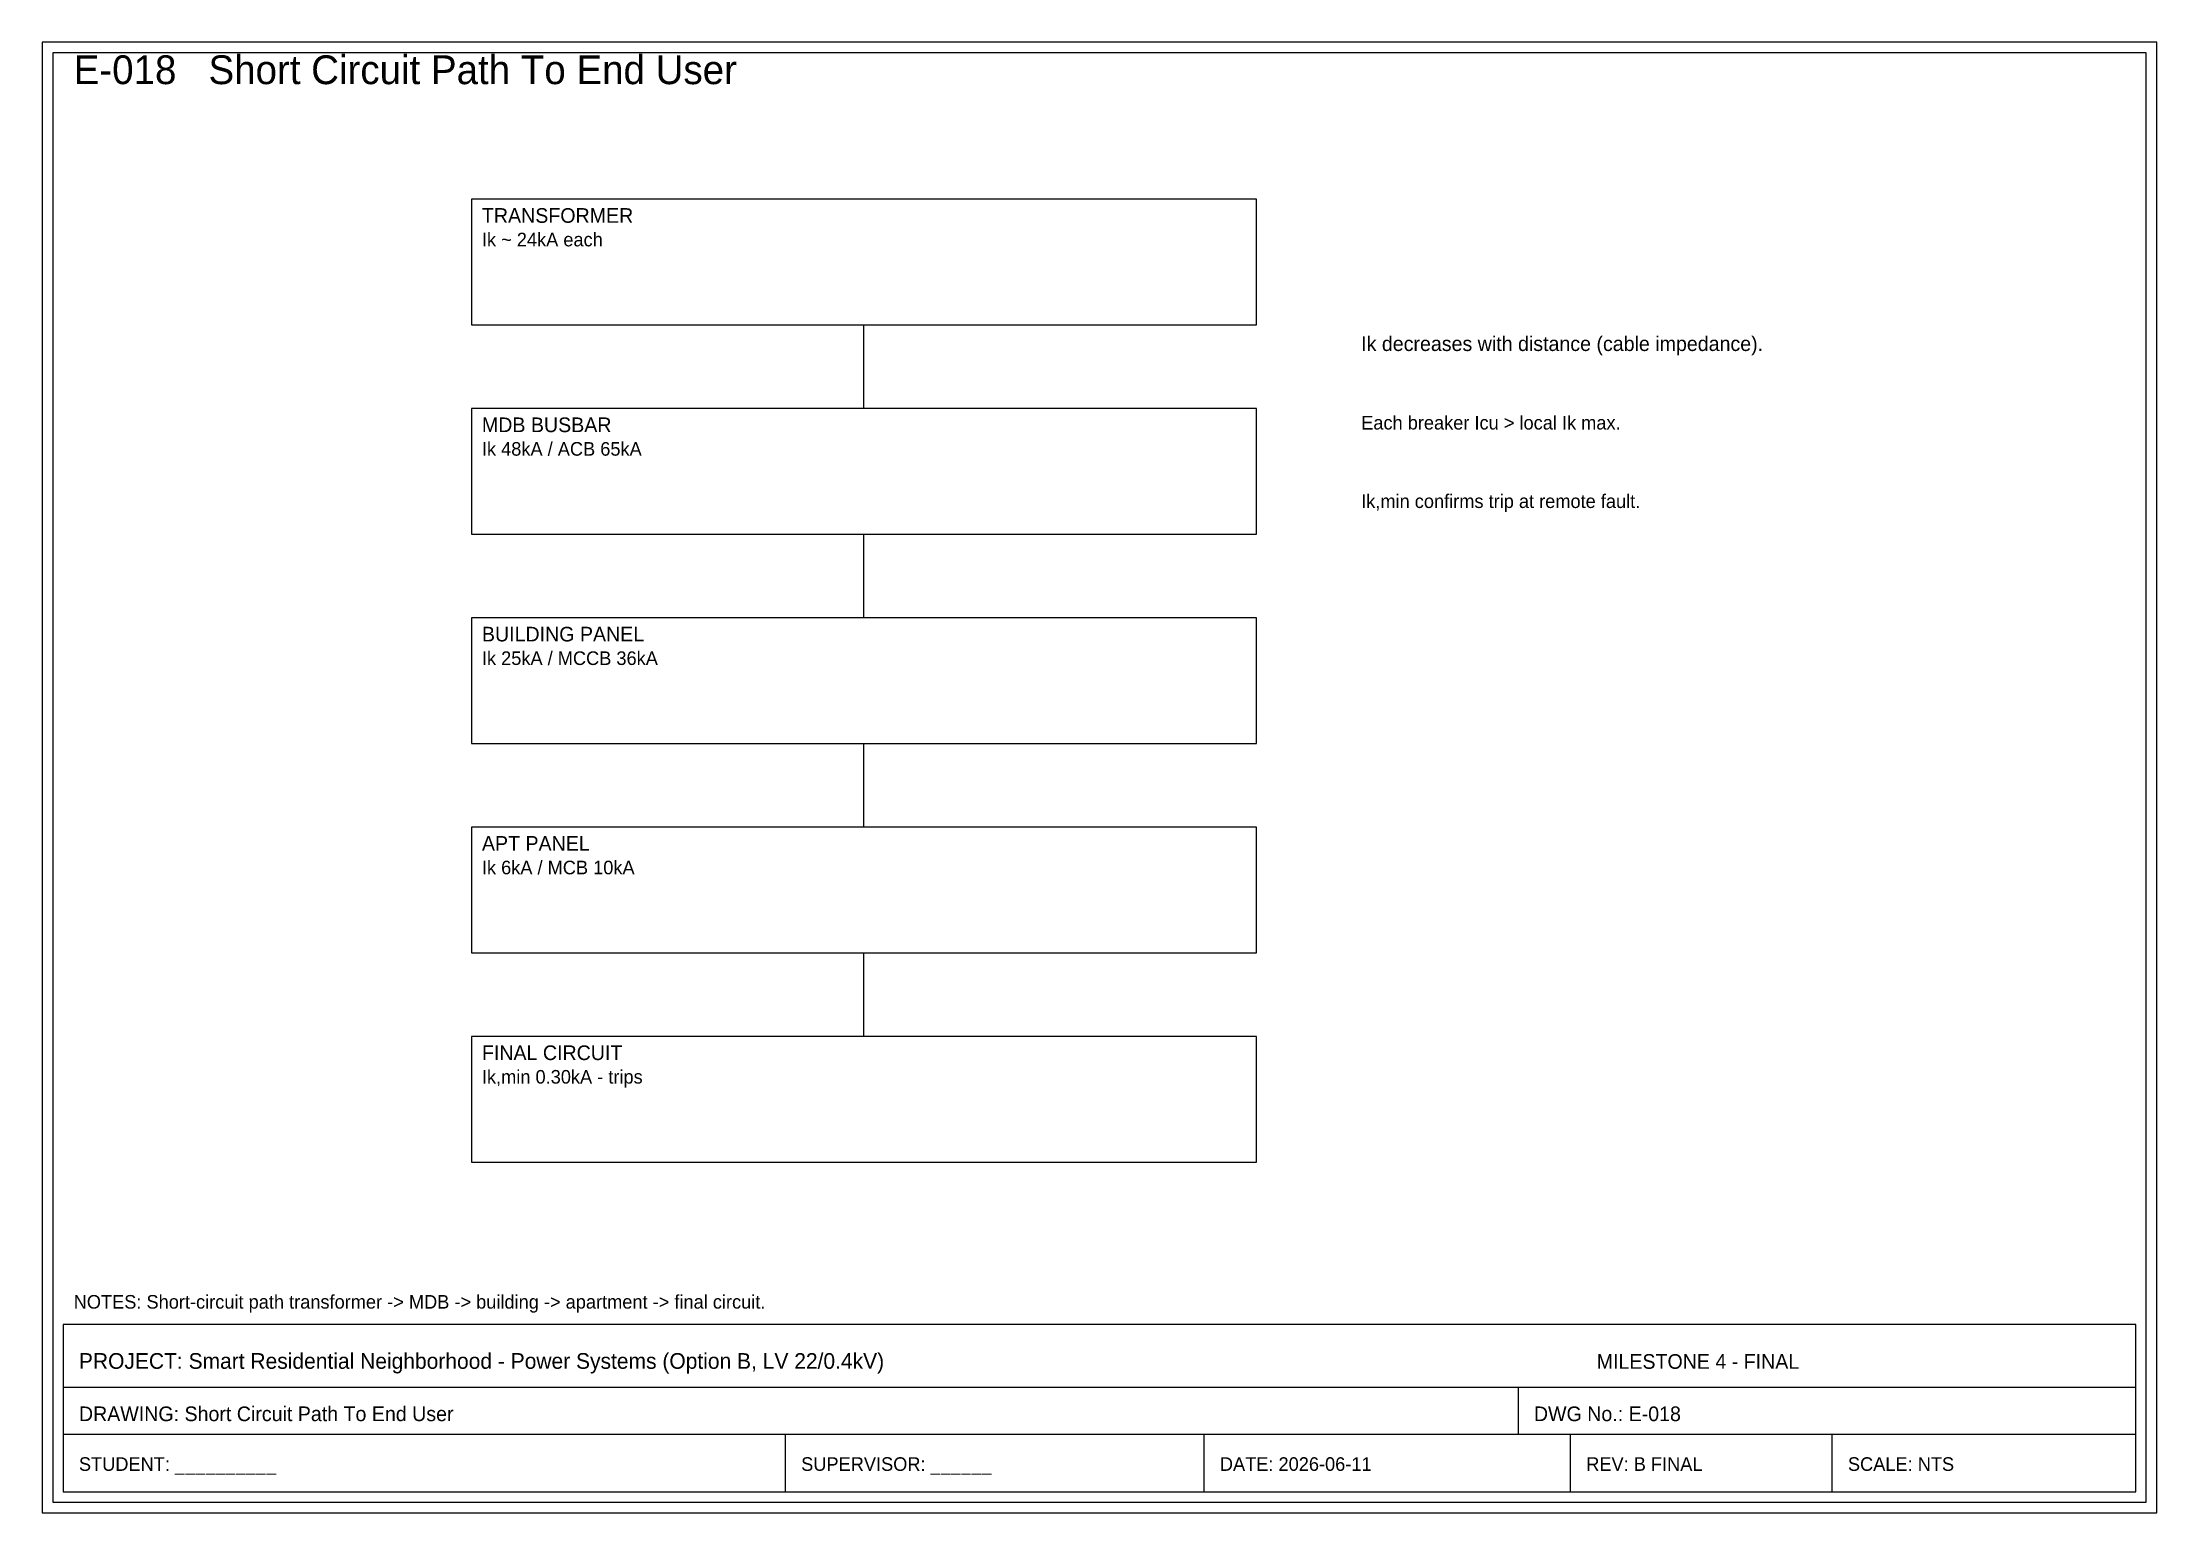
# Model space of a CAD drawing. Header units: millimetres. Extents: x 8 to 412, y 8 to 289.
import ezdxf

# ---------------------------------------------------------------- set-up
doc = ezdxf.new("R2010")
doc.units = ezdxf.units.MM
for name, color, linetype in [('E_CABLES', 3, 'CONTINUOUS'), ('E_DIMENSIONS', 8, 'CONTINUOUS'), ('E_PROTECTION', 30, 'CONTINUOUS'), ('E_TEXT', 7, 'CONTINUOUS'), ('E_TITLE_BLOCK', 7, 'CONTINUOUS')]:
    doc.layers.add(name, color=color, linetype=linetype)

msp = doc.modelspace()

# ---------------------------------------------------------------- linework, layer by layer
at = {"layer": 'E_CABLES'}
for p, q in [((165, 219), (165, 235)), ((165, 179), (165, 195)), ((165, 139), (165, 155)), ((165, 99), (165, 115))]:
    msp.add_line(p, q, dxfattribs=at)
at = {"layer": 'E_PROTECTION'}
for p, q in [((240, 259), (90, 259)), ((90, 259), (90, 235)), ((240, 235), (240, 259)), ((90, 235), (240, 235)), ((240, 219), (90, 219)), ((90, 219), (90, 195)), ((240, 195), (240, 219)), ((90, 195), (240, 195)), ((240, 179), (90, 179)), ((90, 179), (90, 155)), ((240, 155), (240, 179)), ((90, 155), (240, 155)), ((240, 139), (90, 139)), ((90, 139), (90, 115)), ((240, 115), (240, 139)), ((90, 115), (240, 115)), ((240, 99), (90, 99)), ((90, 99), (90, 75)), ((240, 75), (240, 99)), ((90, 75), (240, 75))]:
    msp.add_line(p, q, dxfattribs=at)
at = {"layer": 'E_TITLE_BLOCK'}
for p, q in [((412, 289), (8, 289)), ((8, 289), (8, 8)), ((410, 287), (10, 287)), ((10, 287), (10, 10)), ((410, 10), (410, 287)), ((412, 8), (412, 289)), ((408, 44), (12, 44)), ((12, 44), (12, 12)), ((408, 12), (408, 44)), ((12, 32), (408, 32)), ((290, 32), (290, 23)), ((12, 23), (408, 23)), ((150, 12), (150, 23)), ((230, 12), (230, 23)), ((300, 12), (300, 23)), ((350, 12), (350, 23)), ((10, 10), (410, 10)), ((12, 12), (408, 12)), ((8, 8), (412, 8))]:
    msp.add_line(p, q, dxfattribs=at)

# ---------------------------------------------------------------- texts
at = {"layer": 'E_DIMENSIONS'}
for s, p in [('Ik,min confirms trip at remote fault.', (260, 200)), ('NOTES: Short-circuit path transformer -> MDB -> building -> apartment -> final circuit.', (14, 47))]:
    msp.add_text(s, height=2.6, dxfattribs=at).set_placement(p)
at = {"layer": 'E_TEXT'}
for s, height, p in [('TRANSFORMER', 2.8, (92, 254.5)), ('Ik ~ 24kA each', 2.6, (92, 250)), ('Ik decreases with distance (cable impedance).', 2.8, (260, 230)), ('MDB BUSBAR', 2.8, (92, 214.5)), ('Each breaker Icu > local Ik max.', 2.6, (260, 215)), ('Ik 48kA / ACB 65kA', 2.6, (92, 210)), ('BUILDING PANEL', 2.8, (92, 174.5)), ('Ik 25kA / MCCB 36kA', 2.6, (92, 170)), ('APT PANEL', 2.8, (92, 134.5)), ('Ik 6kA / MCB 10kA', 2.6, (92, 130)), ('FINAL CIRCUIT', 2.8, (92, 94.5)), ('Ik,min 0.30kA - trips', 2.6, (92, 90))]:
    msp.add_text(s, height=height, dxfattribs=at).set_placement(p)
at = {"layer": 'E_TITLE_BLOCK'}
for s, height, p in [('E-018   Short Circuit Path To End User', 5.5, (14, 281)), ('PROJECT: Smart Residential Neighborhood - Power Systems (Option B, LV 22/0.4kV)', 3, (15, 35.5)), ('MILESTONE 4 - FINAL', 2.8, (305, 35.5)), ('DRAWING: Short Circuit Path To End User', 2.8, (15, 25.5)), ('DWG No.: E-018', 2.8, (293, 25.5)), ('STUDENT: __________', 2.6, (15, 16)), ('SUPERVISOR: ______', 2.6, (153, 16)), ('DATE: 2026-06-11', 2.6, (233, 16)), ('REV: B FINAL', 2.6, (303, 16)), ('SCALE: NTS', 2.6, (353, 16))]:
    msp.add_text(s, height=height, dxfattribs=at).set_placement(p)

doc.saveas('drawing.dxf')
